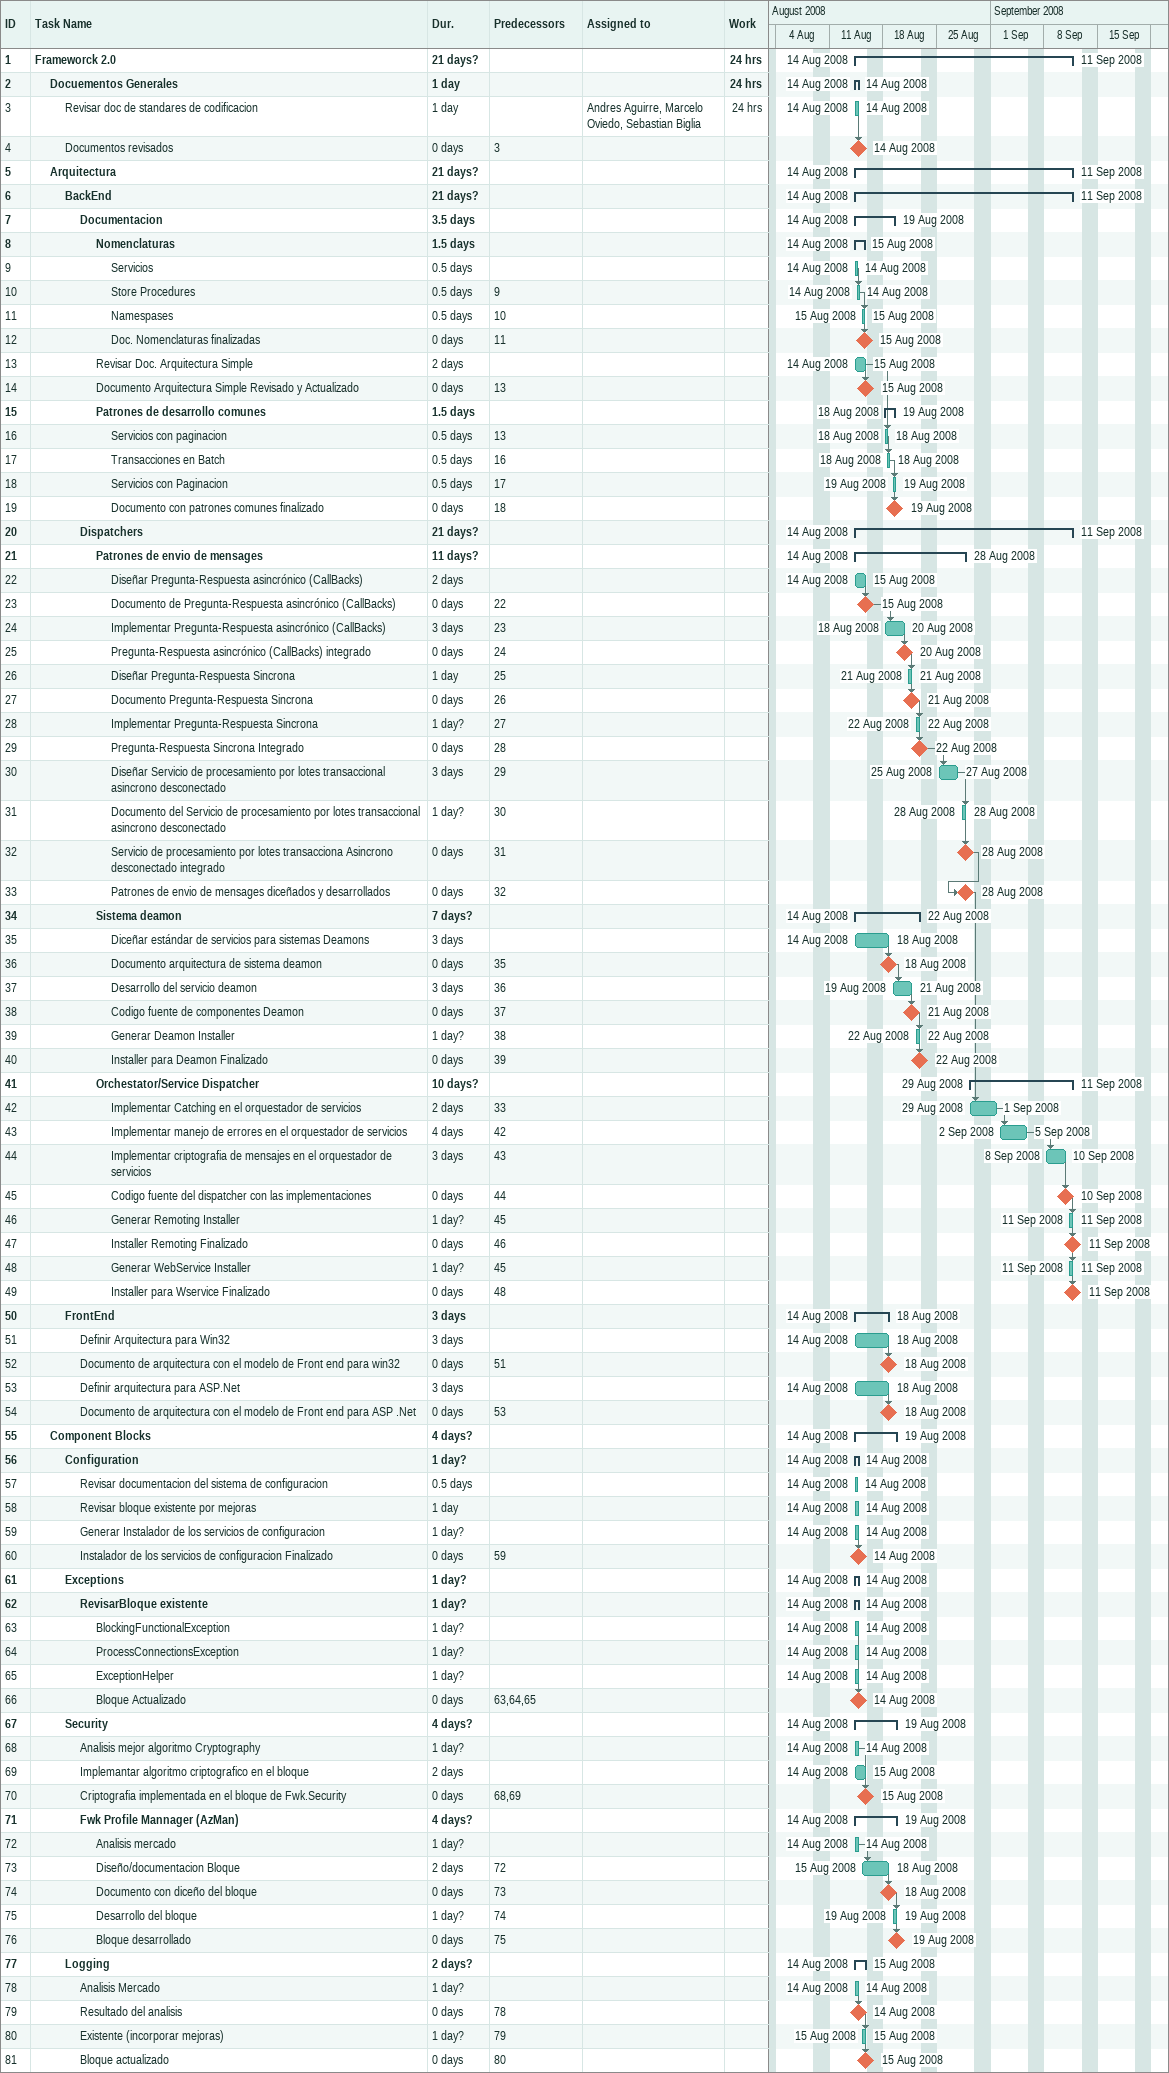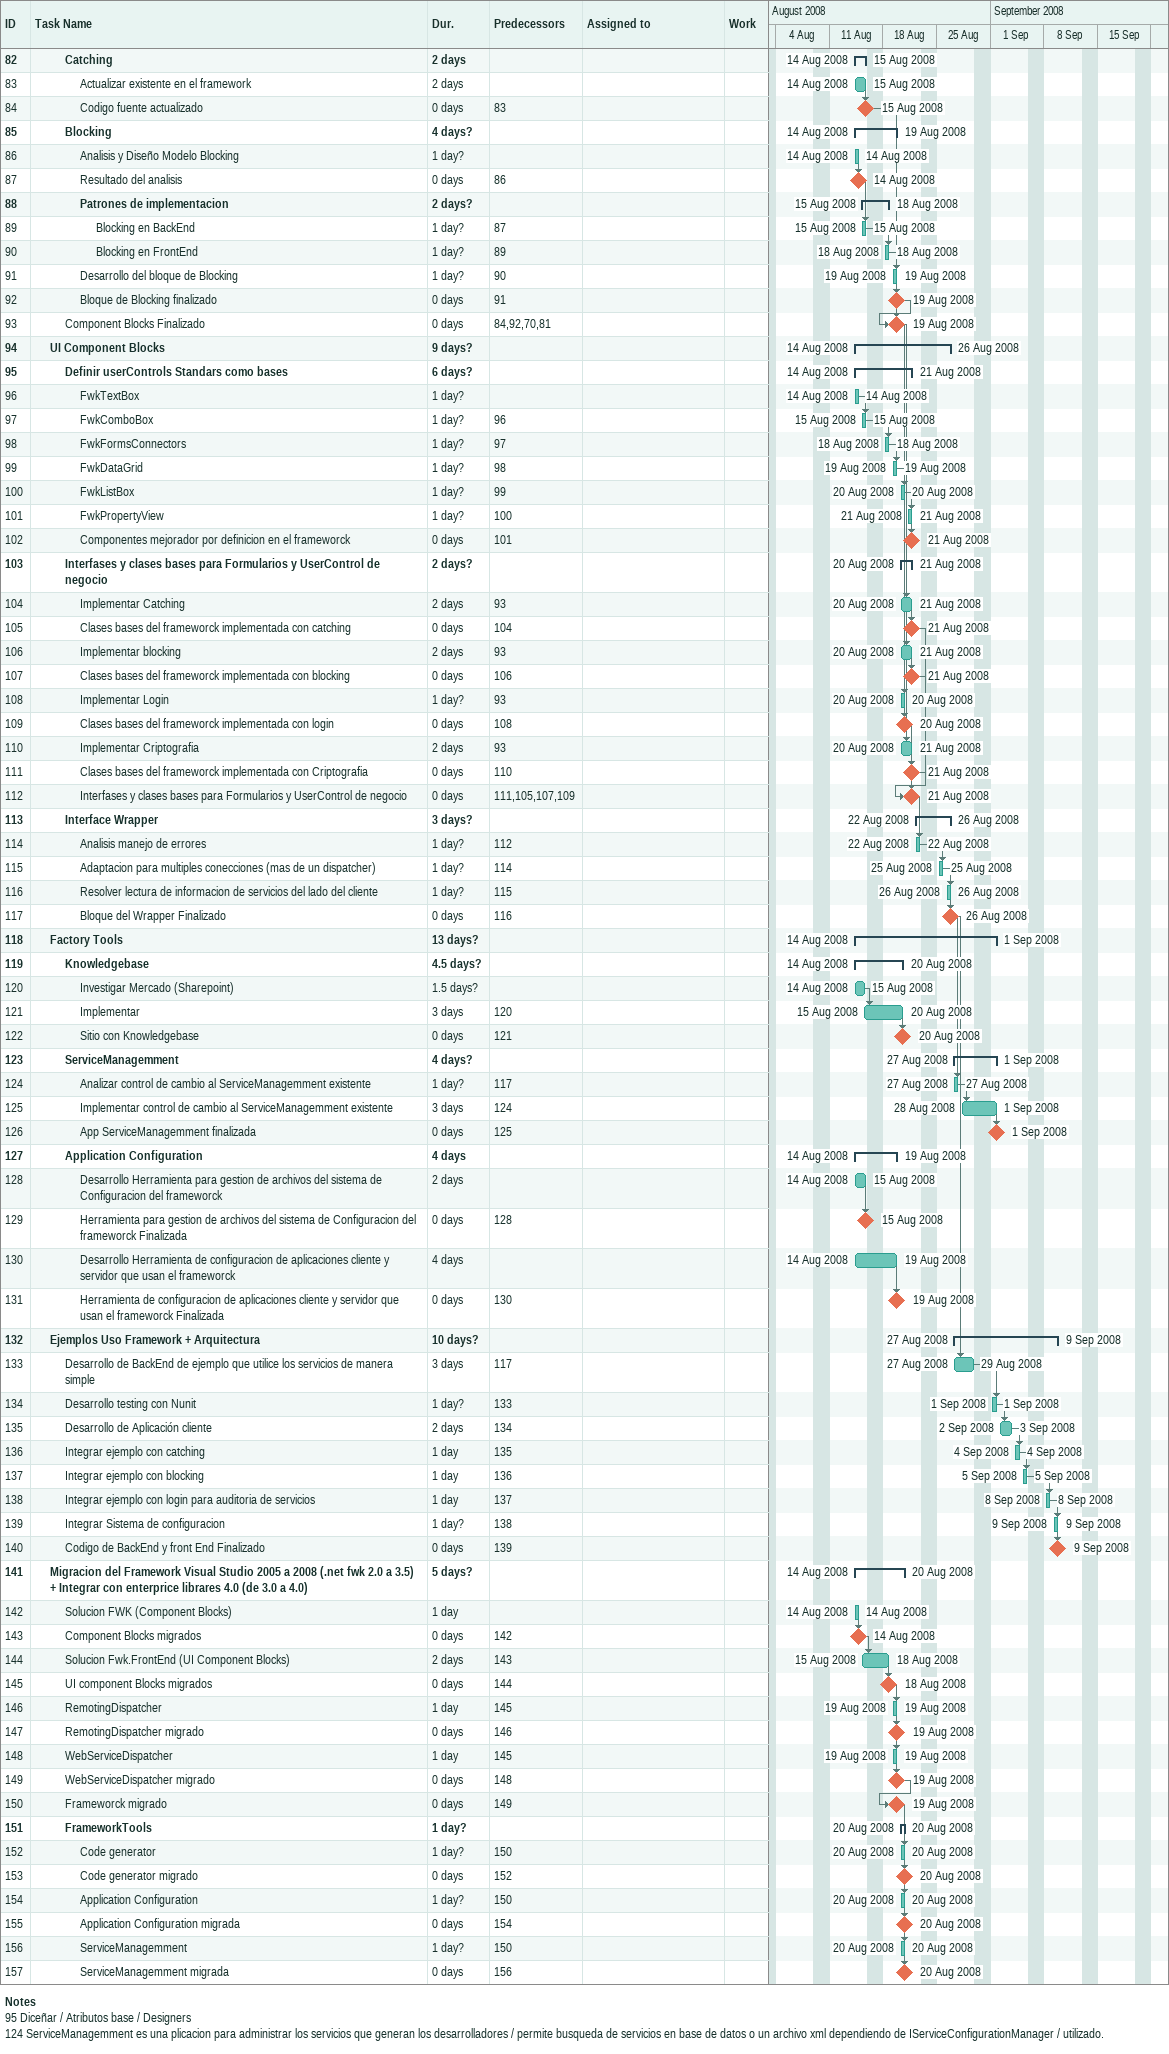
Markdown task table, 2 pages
| ID | Level | Task | Duration | Start | Finish | Predecessors | Resources | Work (h) |
|---|---|---|---|---|---|---|---|---|
| 1 | 1 | **Frameworck 2.0** | 21d? | 2008-08-14 | 2008-09-11 |  |  | 24 |
| 2 | 2 | **Docuementos Generales** | 1d | 2008-08-14 | 2008-08-14 |  |  | 24 |
| 3 | 3 | Revisar doc de standares de codificacion | 1d | 2008-08-14 | 2008-08-14 |  | Andres Aguirre, Marcelo Oviedo, Sebastian Biglia | 24 |
| 4 | 3 | Documentos revisados | 0d | 2008-08-14 | 2008-08-14 | 3 |  |  |
| 5 | 2 | **Arquitectura** | 21d? | 2008-08-14 | 2008-09-11 |  |  |  |
| 6 | 3 | **BackEnd** | 21d? | 2008-08-14 | 2008-09-11 |  |  |  |
| 7 | 4 | **Documentacion** | 3.5d | 2008-08-14 | 2008-08-19 |  |  |  |
| 8 | 5 | **Nomenclaturas** | 1.5d | 2008-08-14 | 2008-08-15 |  |  |  |
| 9 | 6 | Servicios | 0.5d | 2008-08-14 | 2008-08-14 |  |  |  |
| 10 | 6 | Store Procedures | 0.5d | 2008-08-14 | 2008-08-14 | 9 |  |  |
| 11 | 6 | Namespases | 0.5d | 2008-08-15 | 2008-08-15 | 10 |  |  |
| 12 | 6 | Doc. Nomenclaturas finalizadas | 0d | 2008-08-15 | 2008-08-15 | 11 |  |  |
| 13 | 5 | Revisar Doc. Arquitectura Simple | 2d | 2008-08-14 | 2008-08-15 |  |  |  |
| 14 | 5 | Documento Arquitectura Simple Revisado y Actualizado | 0d | 2008-08-15 | 2008-08-15 | 13 |  |  |
| 15 | 5 | **Patrones de desarrollo comunes** | 1.5d | 2008-08-18 | 2008-08-19 |  |  |  |
| 16 | 6 | Servicios con paginacion | 0.5d | 2008-08-18 | 2008-08-18 | 13 |  |  |
| 17 | 6 | Transacciones en Batch | 0.5d | 2008-08-18 | 2008-08-18 | 16 |  |  |
| 18 | 6 | Servicios con Paginacion | 0.5d | 2008-08-19 | 2008-08-19 | 17 |  |  |
| 19 | 6 | Documento con patrones comunes finalizado | 0d | 2008-08-19 | 2008-08-19 | 18 |  |  |
| 20 | 4 | **Dispatchers** | 21d? | 2008-08-14 | 2008-09-11 |  |  |  |
| 21 | 5 | **Patrones de envio de mensages** | 11d? | 2008-08-14 | 2008-08-28 |  |  |  |
| 22 | 6 | Diseñar Pregunta-Respuesta asincrónico (CallBacks) | 2d | 2008-08-14 | 2008-08-15 |  |  |  |
| 23 | 6 | Documento de Pregunta-Respuesta asincrónico (CallBacks) | 0d | 2008-08-15 | 2008-08-15 | 22 |  |  |
| 24 | 6 | Implementar Pregunta-Respuesta asincrónico (CallBacks) | 3d | 2008-08-18 | 2008-08-20 | 23 |  |  |
| 25 | 6 | Pregunta-Respuesta asincrónico (CallBacks) integrado | 0d | 2008-08-20 | 2008-08-20 | 24 |  |  |
| 26 | 6 | Diseñar Pregunta-Respuesta Sincrona | 1d | 2008-08-21 | 2008-08-21 | 25 |  |  |
| 27 | 6 | Documento Pregunta-Respuesta Sincrona | 0d | 2008-08-21 | 2008-08-21 | 26 |  |  |
| 28 | 6 | Implementar Pregunta-Respuesta Sincrona | 1d? | 2008-08-22 | 2008-08-22 | 27 |  |  |
| 29 | 6 | Pregunta-Respuesta Sincrona Integrado | 0d | 2008-08-22 | 2008-08-22 | 28 |  |  |
| 30 | 6 | Diseñar Servicio de procesamiento por lotes transaccional asincrono desconectado | 3d | 2008-08-25 | 2008-08-27 | 29 |  |  |
| 31 | 6 | Documento del Servicio de procesamiento por lotes transaccional asincrono desconectado | 1d? | 2008-08-28 | 2008-08-28 | 30 |  |  |
| 32 | 6 | Servicio de procesamiento por lotes transacciona Asincrono desconectado integrado | 0d | 2008-08-28 | 2008-08-28 | 31 |  |  |
| 33 | 6 | Patrones de envio de mensages diceñados y desarrollados | 0d | 2008-08-28 | 2008-08-28 | 32 |  |  |
| 34 | 5 | **Sistema deamon** | 7d? | 2008-08-14 | 2008-08-22 |  |  |  |
| 35 | 6 | Diceñar estándar de servicios para sistemas Deamons | 3d | 2008-08-14 | 2008-08-18 |  |  |  |
| 36 | 6 | Documento arquitectura de sistema deamon | 0d | 2008-08-18 | 2008-08-18 | 35 |  |  |
| 37 | 6 | Desarrollo del servicio deamon | 3d | 2008-08-19 | 2008-08-21 | 36 |  |  |
| 38 | 6 | Codigo fuente de componentes Deamon | 0d | 2008-08-21 | 2008-08-21 | 37 |  |  |
| 39 | 6 | Generar Deamon Installer | 1d? | 2008-08-22 | 2008-08-22 | 38 |  |  |
| 40 | 6 | Installer para Deamon Finalizado | 0d | 2008-08-22 | 2008-08-22 | 39 |  |  |
| 41 | 5 | **Orchestator/Service Dispatcher** | 10d? | 2008-08-29 | 2008-09-11 |  |  |  |
| 42 | 6 | Implementar Catching en el orquestador de servicios | 2d | 2008-08-29 | 2008-09-01 | 33 |  |  |
| 43 | 6 | Implementar manejo de errores en el orquestador de servicios | 4d | 2008-09-02 | 2008-09-05 | 42 |  |  |
| 44 | 6 | Implementar criptografia de mensajes en el orquestador de servicios | 3d | 2008-09-08 | 2008-09-10 | 43 |  |  |
| 45 | 6 | Codigo fuente del dispatcher con las implementaciones | 0d | 2008-09-10 | 2008-09-10 | 44 |  |  |
| 46 | 6 | Generar Remoting Installer | 1d? | 2008-09-11 | 2008-09-11 | 45 |  |  |
| 47 | 6 | Installer Remoting Finalizado | 0d | 2008-09-11 | 2008-09-11 | 46 |  |  |
| 48 | 6 | Generar WebService Installer | 1d? | 2008-09-11 | 2008-09-11 | 45 |  |  |
| 49 | 6 | Installer para Wservice Finalizado | 0d | 2008-09-11 | 2008-09-11 | 48 |  |  |
| 50 | 3 | **FrontEnd** | 3d | 2008-08-14 | 2008-08-18 |  |  |  |
| 51 | 4 | Definir Arquitectura para Win32 | 3d | 2008-08-14 | 2008-08-18 |  |  |  |
| 52 | 4 | Documento de arquitectura con el modelo de Front end para win32 | 0d | 2008-08-18 | 2008-08-18 | 51 |  |  |
| 53 | 4 | Definir arquitectura para ASP.Net | 3d | 2008-08-14 | 2008-08-18 |  |  |  |
| 54 | 4 | Documento de arquitectura con el modelo de Front end para ASP .Net | 0d | 2008-08-18 | 2008-08-18 | 53 |  |  |
| 55 | 2 | **Component Blocks** | 4d? | 2008-08-14 | 2008-08-19 |  |  |  |
| 56 | 3 | **Configuration** | 1d? | 2008-08-14 | 2008-08-14 |  |  |  |
| 57 | 4 | Revisar documentacion del sistema de configuracion | 0.5d | 2008-08-14 | 2008-08-14 |  |  |  |
| 58 | 4 | Revisar bloque existente por mejoras | 1d | 2008-08-14 | 2008-08-14 |  |  |  |
| 59 | 4 | Generar Instalador de los servicios de configuracion | 1d? | 2008-08-14 | 2008-08-14 |  |  |  |
| 60 | 4 | Instalador de los servicios de configuracion Finalizado | 0d | 2008-08-14 | 2008-08-14 | 59 |  |  |
| 61 | 3 | **Exceptions** | 1d? | 2008-08-14 | 2008-08-14 |  |  |  |
| 62 | 4 | **RevisarBloque existente** | 1d? | 2008-08-14 | 2008-08-14 |  |  |  |
| 63 | 5 | BlockingFunctionalException | 1d? | 2008-08-14 | 2008-08-14 |  |  |  |
| 64 | 5 | ProcessConnectionsException | 1d? | 2008-08-14 | 2008-08-14 |  |  |  |
| 65 | 5 | ExceptionHelper | 1d? | 2008-08-14 | 2008-08-14 |  |  |  |
| 66 | 5 | Bloque Actualizado | 0d | 2008-08-14 | 2008-08-14 | 63, 64, 65 |  |  |
| 67 | 3 | **Security** | 4d? | 2008-08-14 | 2008-08-19 |  |  |  |
| 68 | 4 | Analisis mejor algoritmo Cryptography | 1d? | 2008-08-14 | 2008-08-14 |  |  |  |
| 69 | 4 | Implemantar algoritmo criptografico en el bloque | 2d | 2008-08-14 | 2008-08-15 |  |  |  |
| 70 | 4 | Criptografia implementada en el bloque de Fwk.Security | 0d | 2008-08-15 | 2008-08-15 | 68, 69 |  |  |
| 71 | 4 | **Fwk Profile Mannager (AzMan)** | 4d? | 2008-08-14 | 2008-08-19 |  |  |  |
| 72 | 5 | Analisis mercado | 1d? | 2008-08-14 | 2008-08-14 |  |  |  |
| 73 | 5 | Diseño/documentacion Bloque | 2d | 2008-08-15 | 2008-08-18 | 72 |  |  |
| 74 | 5 | Documento con diceño del bloque | 0d | 2008-08-18 | 2008-08-18 | 73 |  |  |
| 75 | 5 | Desarrollo del bloque | 1d? | 2008-08-19 | 2008-08-19 | 74 |  |  |
| 76 | 5 | Bloque desarrollado | 0d | 2008-08-19 | 2008-08-19 | 75 |  |  |
| 77 | 3 | **Logging** | 2d? | 2008-08-14 | 2008-08-15 |  |  |  |
| 78 | 4 | Analisis Mercado | 1d? | 2008-08-14 | 2008-08-14 |  |  |  |
| 79 | 4 | Resultado del analisis | 0d | 2008-08-14 | 2008-08-14 | 78 |  |  |
| 80 | 4 | Existente (incorporar mejoras) | 1d? | 2008-08-15 | 2008-08-15 | 79 |  |  |
| 81 | 4 | Bloque actualizado | 0d | 2008-08-15 | 2008-08-15 | 80 |  |  |
| 82 | 3 | **Catching** | 2d | 2008-08-14 | 2008-08-15 |  |  |  |
| 83 | 4 | Actualizar existente en el framework | 2d | 2008-08-14 | 2008-08-15 |  |  |  |
| 84 | 4 | Codigo fuente actualizado | 0d | 2008-08-15 | 2008-08-15 | 83 |  |  |
| 85 | 3 | **Blocking** | 4d? | 2008-08-14 | 2008-08-19 |  |  |  |
| 86 | 4 | Analisis y Diseño Modelo Blocking | 1d? | 2008-08-14 | 2008-08-14 |  |  |  |
| 87 | 4 | Resultado del analisis | 0d | 2008-08-14 | 2008-08-14 | 86 |  |  |
| 88 | 4 | **Patrones de implementacion** | 2d? | 2008-08-15 | 2008-08-18 |  |  |  |
| 89 | 5 | Blocking en BackEnd | 1d? | 2008-08-15 | 2008-08-15 | 87 |  |  |
| 90 | 5 | Blocking en FrontEnd | 1d? | 2008-08-18 | 2008-08-18 | 89 |  |  |
| 91 | 4 | Desarrollo del bloque de Blocking | 1d? | 2008-08-19 | 2008-08-19 | 90 |  |  |
| 92 | 4 | Bloque de Blocking finalizado | 0d | 2008-08-19 | 2008-08-19 | 91 |  |  |
| 93 | 3 | Component Blocks Finalizado | 0d | 2008-08-19 | 2008-08-19 | 84, 92, 70, 81 |  |  |
| 94 | 2 | **UI Component Blocks** | 9d? | 2008-08-14 | 2008-08-26 |  |  |  |
| 95 | 3 | **Definir userControls Standars como bases** | 6d? | 2008-08-14 | 2008-08-21 |  |  |  |
| 96 | 4 | FwkTextBox | 1d? | 2008-08-14 | 2008-08-14 |  |  |  |
| 97 | 4 | FwkComboBox | 1d? | 2008-08-15 | 2008-08-15 | 96 |  |  |
| 98 | 4 | FwkFormsConnectors | 1d? | 2008-08-18 | 2008-08-18 | 97 |  |  |
| 99 | 4 | FwkDataGrid | 1d? | 2008-08-19 | 2008-08-19 | 98 |  |  |
| 100 | 4 | FwkListBox | 1d? | 2008-08-20 | 2008-08-20 | 99 |  |  |
| 101 | 4 | FwkPropertyView | 1d? | 2008-08-21 | 2008-08-21 | 100 |  |  |
| 102 | 4 | Componentes mejorador por definicion en el frameworck | 0d | 2008-08-21 | 2008-08-21 | 101 |  |  |
| 103 | 3 | **Interfases y clases bases para Formularios y UserControl de negocio** | 2d? | 2008-08-20 | 2008-08-21 |  |  |  |
| 104 | 4 | Implementar Catching | 2d | 2008-08-20 | 2008-08-21 | 93 |  |  |
| 105 | 4 | Clases bases del frameworck implementada con catching | 0d | 2008-08-21 | 2008-08-21 | 104 |  |  |
| 106 | 4 | Implementar blocking | 2d | 2008-08-20 | 2008-08-21 | 93 |  |  |
| 107 | 4 | Clases bases del frameworck implementada con blocking | 0d | 2008-08-21 | 2008-08-21 | 106 |  |  |
| 108 | 4 | Implementar Login | 1d? | 2008-08-20 | 2008-08-20 | 93 |  |  |
| 109 | 4 | Clases bases del frameworck implementada con login | 0d | 2008-08-20 | 2008-08-20 | 108 |  |  |
| 110 | 4 | Implementar Criptografia | 2d | 2008-08-20 | 2008-08-21 | 93 |  |  |
| 111 | 4 | Clases bases del frameworck implementada con Criptografia | 0d | 2008-08-21 | 2008-08-21 | 110 |  |  |
| 112 | 4 | Interfases y clases bases para Formularios y UserControl de negocio | 0d | 2008-08-21 | 2008-08-21 | 111, 105, 107, 109 |  |  |
| 113 | 3 | **Interface Wrapper** | 3d? | 2008-08-22 | 2008-08-26 |  |  |  |
| 114 | 4 | Analisis manejo de errores | 1d? | 2008-08-22 | 2008-08-22 | 112 |  |  |
| 115 | 4 | Adaptacion para multiples conecciones (mas de un dispatcher) | 1d? | 2008-08-25 | 2008-08-25 | 114 |  |  |
| 116 | 4 | Resolver lectura de informacion de servicios del lado del cliente | 1d? | 2008-08-26 | 2008-08-26 | 115 |  |  |
| 117 | 4 | Bloque del Wrapper Finalizado | 0d | 2008-08-26 | 2008-08-26 | 116 |  |  |
| 118 | 2 | **Factory Tools** | 13d? | 2008-08-14 | 2008-09-01 |  |  |  |
| 119 | 3 | **Knowledgebase** | 4.5d? | 2008-08-14 | 2008-08-20 |  |  |  |
| 120 | 4 | Investigar Mercado (Sharepoint) | 1.5d? | 2008-08-14 | 2008-08-15 |  |  |  |
| 121 | 4 | Implementar | 3d | 2008-08-15 | 2008-08-20 | 120 |  |  |
| 122 | 4 | Sitio con Knowledgebase | 0d | 2008-08-20 | 2008-08-20 | 121 |  |  |
| 123 | 3 | **ServiceManagemment** | 4d? | 2008-08-27 | 2008-09-01 |  |  |  |
| 124 | 4 | Analizar control de cambio al ServiceManagemment existente | 1d? | 2008-08-27 | 2008-08-27 | 117 |  |  |
| 125 | 4 | Implementar control de cambio al ServiceManagemment existente | 3d | 2008-08-28 | 2008-09-01 | 124 |  |  |
| 126 | 4 | App ServiceManagemment finalizada | 0d | 2008-09-01 | 2008-09-01 | 125 |  |  |
| 127 | 3 | **Application Configuration** | 4d | 2008-08-14 | 2008-08-19 |  |  |  |
| 128 | 4 | Desarrollo Herramienta para gestion de archivos del sistema de Configuracion del frameworck | 2d | 2008-08-14 | 2008-08-15 |  |  |  |
| 129 | 4 | Herramienta para gestion de archivos del sistema de Configuracion del frameworck Finalizada | 0d | 2008-08-15 | 2008-08-15 | 128 |  |  |
| 130 | 4 | Desarrollo Herramienta de configuracion de aplicaciones cliente y servidor que usan el frameworck | 4d | 2008-08-14 | 2008-08-19 |  |  |  |
| 131 | 4 | Herramienta de configuracion de aplicaciones cliente y servidor que usan el frameworck Finalizada | 0d | 2008-08-19 | 2008-08-19 | 130 |  |  |
| 132 | 2 | **Ejemplos Uso Framework + Arquitectura** | 10d? | 2008-08-27 | 2008-09-09 |  |  |  |
| 133 | 3 | Desarrollo de BackEnd de ejemplo que utilice los servicios de manera simple | 3d | 2008-08-27 | 2008-08-29 | 117 |  |  |
| 134 | 3 | Desarrollo testing con Nunit | 1d? | 2008-09-01 | 2008-09-01 | 133 |  |  |
| 135 | 3 | Desarrollo de Aplicación cliente | 2d | 2008-09-02 | 2008-09-03 | 134 |  |  |
| 136 | 3 | Integrar ejemplo con catching | 1d | 2008-09-04 | 2008-09-04 | 135 |  |  |
| 137 | 3 | Integrar ejemplo con blocking | 1d | 2008-09-05 | 2008-09-05 | 136 |  |  |
| 138 | 3 | Integrar ejemplo con login para auditoria de servicios | 1d | 2008-09-08 | 2008-09-08 | 137 |  |  |
| 139 | 3 | Integrar Sistema de configuracion | 1d? | 2008-09-09 | 2008-09-09 | 138 |  |  |
| 140 | 3 | Codigo de BackEnd y front End Finalizado | 0d | 2008-09-09 | 2008-09-09 | 139 |  |  |
| 141 | 2 | **Migracion del Framework Visual Studio 2005 a 2008 (.net fwk 2.0 a 3.5) + Integrar con enterprice librares 4.0 (de 3.0 a 4.0)** | 5d? | 2008-08-14 | 2008-08-20 |  |  |  |
| 142 | 3 | Solucion FWK (Component Blocks) | 1d | 2008-08-14 | 2008-08-14 |  |  |  |
| 143 | 3 | Component Blocks migrados | 0d | 2008-08-14 | 2008-08-14 | 142 |  |  |
| 144 | 3 | Solucion Fwk.FrontEnd (UI Component Blocks) | 2d | 2008-08-15 | 2008-08-18 | 143 |  |  |
| 145 | 3 | UI component Blocks migrados | 0d | 2008-08-18 | 2008-08-18 | 144 |  |  |
| 146 | 3 | RemotingDispatcher | 1d | 2008-08-19 | 2008-08-19 | 145 |  |  |
| 147 | 3 | RemotingDispatcher migrado | 0d | 2008-08-19 | 2008-08-19 | 146 |  |  |
| 148 | 3 | WebServiceDispatcher | 1d | 2008-08-19 | 2008-08-19 | 145 |  |  |
| 149 | 3 | WebServiceDispatcher migrado | 0d | 2008-08-19 | 2008-08-19 | 148 |  |  |
| 150 | 3 | Frameworck migrado | 0d | 2008-08-19 | 2008-08-19 | 149 |  |  |
| 151 | 3 | **FrameworkTools** | 1d? | 2008-08-20 | 2008-08-20 |  |  |  |
| 152 | 4 | Code generator | 1d? | 2008-08-20 | 2008-08-20 | 150 |  |  |
| 153 | 4 | Code generator migrado | 0d | 2008-08-20 | 2008-08-20 | 152 |  |  |
| 154 | 4 | Application Configuration | 1d? | 2008-08-20 | 2008-08-20 | 150 |  |  |
| 155 | 4 | Application Configuration migrada | 0d | 2008-08-20 | 2008-08-20 | 154 |  |  |
| 156 | 4 | ServiceManagemment | 1d? | 2008-08-20 | 2008-08-20 | 150 |  |  |
| 157 | 4 | ServiceManagemment migrada | 0d | 2008-08-20 | 2008-08-20 | 156 |  |  |

Notes
- 95: Diceñar / Atributos base / Designers
- 124: ServiceManagemment es una plicacion para administrar los servicios que generan los desarrolladores / permite busqueda de servicios en base de datos o un archivo xml dependiendo de IServiceConfigurationManager / utilizado.
